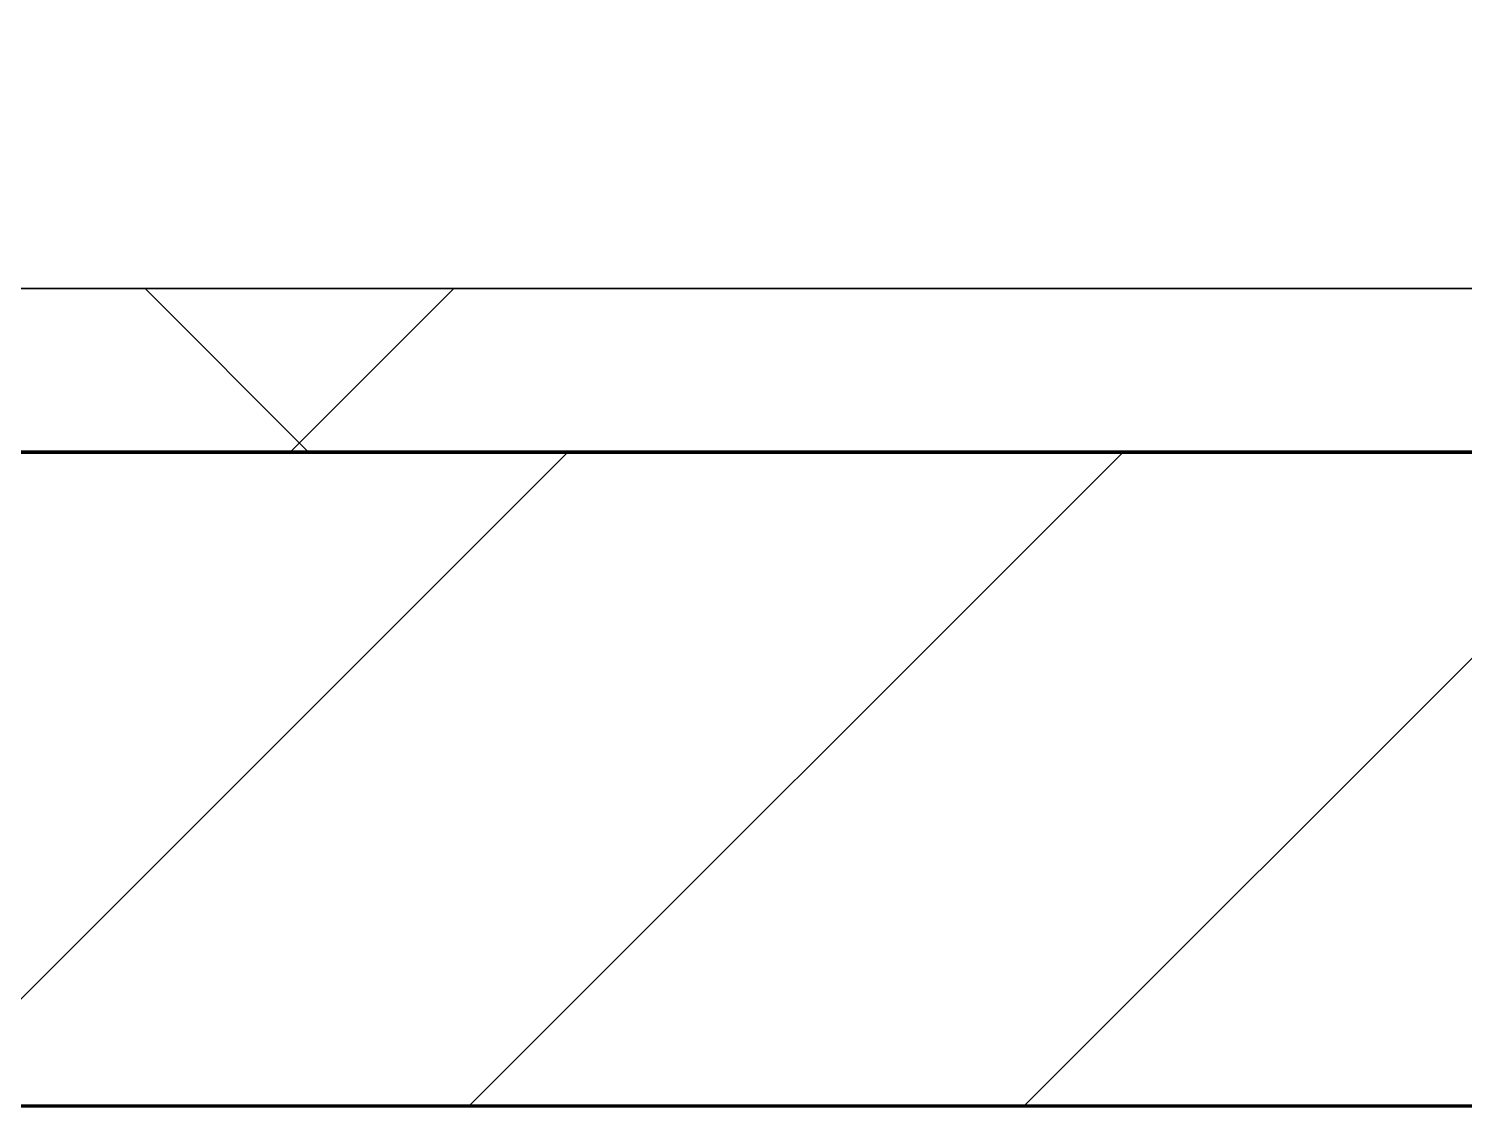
# Model space of a CAD drawing. Header units: millimetres. Extents: x -794334 to -714814, y -17806 to 22403.
# Drawn here: x -730665.3 to -730226.5, y -4021 to -3691.6 of the extents above; entities that cross this region are included whole.
import ezdxf
from ezdxf.xclip import XClip

# ---------------------------------------------------------------- set-up
doc = ezdxf.new("R2010")
doc.units = ezdxf.units.MM
doc.header["$XCLIPFRAME"] = 0
for name, color, linetype, lineweight in [('A-GLAZ-CURT', 2, 'Continuous', 9), ('A-WALL', 5, 'Continuous', 35), ('A-WALL-FNSH', 2, 'Continuous', 35), ('A-WALL-PATT', 1, 'Continuous', 35), ('WALL-E', 2, 'Continuous', 35)]:
    doc.layers.add(name, color=color, linetype=linetype, lineweight=lineweight)
doc.layers.add('A11_ALU.SOLID SHEET', color=2, linetype='Continuous')

# ---------------------------------------------------------------- blocks, each defined once
blk = doc.blocks.new('PPLS-PP19_Custom Tile Pattern - Custom Tile Pattern-V197-4252-01 ENLARGED CONCOURSE LEVEL - REFLECTED CEILING PLAN - SHEET 3')
at = {"layer": 'A-GLAZ-CURT'}
for p, q in [((-300, 0), (300, 0)), ((300, 0), (-300, 0)), ((230.06, 0), (300, 0)), ((-300, -50), (300, -50)), ((300, -50), (-300, -50))]:
    blk.add_line(p, q, dxfattribs=at)
for points, knots in [([(300, 0), (286.53, 0), (254.22, 0), (207.11, 0), (177.41, 0), (159.34, 0), (158.33, 0), (158.3, 0)], [-285.253232, -285.253232, -285.253232, -285.253232, -244.693688, -187.987675, -143.776725, -129.632772, -123.352749, -123.352749, -123.352749, -123.352749]), ([(159.07, 0), (159.13, 0), (160.84, 0), (165.21, 0), (174.15, 0), (185.98, 0), (208.82, 0), (219.42, 0), (230.06, 0)], [-115.643202, -115.643202, -115.643202, -115.643202, -114.681583, -87.660824, -65.295536, -41.623857, -24.459831, 0, 0, 0, 0]), ([(247.1, 0), (246.76, 0), (245.04, 0), (238.34, 0), (226.56, 0), (221.1, 0), (200.27, 0), (182.99, 0), (174.27, 0), (169.67, 0), (168.99, 0)], [-9649.085549, -9649.085549, -9649.085549, -9649.085549, -9581.591397, -9406.094246, -9221.510254, -9016.44624, -8717.832359, -8253.978395, -8152.463617, -8069.855175, -8069.855175, -8069.855175, -8069.855175]), ([(215.22, 0), (214.62, 0), (210.55, 0), (203.98, 0), (187.54, 0), (175.3, 0), (169.49, 0)], [-203.825446, -203.825446, -203.825446, -203.825446, -198.527383, -184.406837, -162.427601, -142.916156, -142.916156, -142.916156, -142.916156]), ([(171.51, 0), (176.48, 0), (193.23, 0), (201.73, 0), (208.81, 0), (213.9, 0), (241.96, 0), (266.73, 0), (281.71, 0), (291.71, 0), (296.52, 0), (297.86, 0), (298.09, 0)], [-7971.819559, -7971.819559, -7971.819559, -7971.819559, -7784.112253, -7606.717214, -7289.299508, -7042.621073, -6582.165592, -6068.460911, -5766.029927, -5566.724884, -5280.360606, -5199.253518, -5199.253518, -5199.253518, -5199.253518]), ([(172.07, 0), (177.66, 0), (187.87, 0), (201.08, 0), (207.47, 0), (213.96, 0), (215.11, 0)], [-255.364076, -255.364076, -255.364076, -255.364076, -237.955587, -223.92608, -215.862851, -208.75215, -208.75215, -208.75215, -208.75215]), ([(262.84, 0), (249.22, 0), (230.16, 0), (219.94, 0), (219.02, 0)], [-11878.587253, -11878.587253, -11878.587253, -11878.587253, -11162.864862, -10856.732305, -10856.732305, -10856.732305, -10856.732305]), ([(219.9, 0), (220.86, 0), (227.84, 0), (242.06, 0), (246.54, 0), (246.96, 0)], [-10670.940496, -10670.940496, -10670.940496, -10670.940496, -10511.382485, -9925.173265, -9834.877357, -9834.877357, -9834.877357, -9834.877357]), ([(300, 0), (288.22, 0), (275.86, 0), (263.59, 0), (263.2, 0)], [-12528.858583, -12528.858583, -12528.858583, -12528.858583, -11905.454923, -11884.829474, -11884.829474, -11884.829474, -11884.829474]), ([(284.76, 0), (284.76, 0), (285.09, 0), (287.47, 0), (293.59, 0), (297.76, 0), (300, 0)], [-4110.630118, -4110.630118, -4110.630118, -4110.630118, -4053.389046, -3959.664717, -3862.421465, -3746.95702, -3746.95702, -3746.95702, -3746.95702]), ([(297.38, 0), (295.84, 0), (291.62, 0), (285.38, 0), (284.87, 0)], [-4803.172655, -4803.172655, -4803.172655, -4803.172655, -4358.271401, -4143.037883, -4143.037883, -4143.037883, -4143.037883])]:
    blk.add_open_spline(points, degree=3, knots=knots, dxfattribs=at)
blk = doc.blocks.new('PPLS-PP19_Custom Tile Pattern - Custom Tile Pattern-V198-4252-01 ENLARGED CONCOURSE LEVEL - REFLECTED CEILING PLAN - SHEET 3')
at = {"layer": 'A-GLAZ-CURT'}
for p, q in [((-300, 0), (300, 0)), ((300, 0), (-300, 0)), ((-293.07, 0), (-275.75, 0)), ((-275.75, 0), (-293.07, 0)), ((-222.32, 0), (-205, 0)), ((-205, 0), (-222.32, 0)), ((-132.81, 0), (-126.08, 0)), ((-300, -50), (300, -50)), ((300, -50), (-300, -50))]:
    blk.add_line(p, q, dxfattribs=at)
at = {"layer": 'A-GLAZ-CURT', "flags": 128}
for points in [[(-300, 0), (-291.56, 0), (-283.3, 0), (-275.2, 0), (-267.26, 0), (-259.45, 0), (-251.77, 0), (-244.2, 0), (-236.74, 0), (-229.36, 0), (-222.06, 0), (-214.83, 0), (-207.71, 0), (-201.04, 0)], [(-134.16, 0), (-140.03, 0), (-145.5, 0), (-150.63, 0), (-155.53, 0), (-160.27, 0), (-164.95, 0), (-169.65, 0), (-174.47, 0), (-179.49, 0), (-184.81, 0), (-190.44, 0), (-196.37, 0), (-202.58, 0), (-209.04, 0), (-215.73, 0), (-222.63, 0), (-229.72, 0), (-236.97, 0), (-244.39, 0), (-251.96, 0), (-259.67, 0), (-267.51, 0), (-275.48, 0), (-283.55, 0), (-291.73, 0), (-300, 0)], [(-200.76, 0), (-194.02, 0), (-187.54, 0), (-181.38, 0), (-175.58, 0), (-170.25, 0), (-165.64, 0), (-162.01, 0), (-159.53, 0), (-157.46, 0), (-154.52, 0), (-149.42, 0), (-141.84, 0), (-133.13, 0)], [(-125.17, 0), (-128.55, 0), (-133.13, 0)]]:
    blk.add_lwpolyline(points, dxfattribs=at)
at = {"layer": 'A-GLAZ-CURT'}
for points, knots in [([(-300, 0), (-284.65, 0), (-248.05, 0), (-217.53, 0), (-201.12, 0)], [-5323.127839, -5323.127839, -5323.127839, -5323.127839, -4502.809032, -3326.954899, -3326.954899, -3326.954899, -3326.954899]), ([(-133.16, 0), (-133.72, 0), (-157.14, 0), (-202.69, 0), (-262.56, 0), (-294.48, 0), (-300, 0)], [-17185.42805, -17185.42805, -17185.42805, -17185.42805, -17136.203329, -15131.813646, -13729.592194, -13439.944408, -13439.944408, -13439.944408, -13439.944408]), ([(-201.97, 0), (-203.17, 0), (-215.17, 0), (-232.01, 0), (-255.22, 0), (-262.59, 0), (-264.9, 0), (-265.4, 0)], [-1461.041718, -1461.041718, -1461.041718, -1461.041718, -1400.429864, -858.079193, -543.655514, -208.940337, 0, 0, 0, 0]), ([(-258.6, 0), (-257.91, 0), (-254.26, 0), (-241.25, 0), (-225.99, 0), (-213.1, 0), (-205.94, 0), (-202.5, 0), (-202.15, 0)], [-5722.54675, -5722.54675, -5722.54675, -5722.54675, -5657.471696, -5413.335975, -5017.494783, -4832.723979, -4666.091899, -4647.168838, -4647.168838, -4647.168838, -4647.168838]), ([(-201.05, 0), (-208.23, 0), (-217.9, 0), (-231.26, 0), (-233.46, 0), (-234, 0)], [-1359.069062, -1359.069062, -1359.069062, -1359.069062, -978.033455, -846.069444, -682.911962, -682.911962, -682.911962, -682.911962]), ([(-233.49, 0), (-233.44, 0), (-232.38, 0), (-230.74, 0), (-225.3, 0), (-223.63, 0)], [-455.274641, -455.274641, -455.274641, -455.274641, -440.605512, -119.536984, 0, 0, 0, 0]), ([(-223.63, 0), (-219.39, 0), (-206.17, 0), (-188.58, 0), (-169.02, 0), (-152.12, 0), (-136.84, 0), (-127.33, 0), (-124.19, 0), (-123.43, 0), (-123.28, 0)], [-5463.295695, -5463.295695, -5463.295695, -5463.295695, -5161.076232, -4739.070012, -4465.409639, -4149.119819, -3839.893365, -3647.167523, -3488.92562, -3439.852845, -3439.852845, -3439.852845, -3439.852845]), ([(-201.04, 0), (-192.34, 0), (-161.6, 0), (-129.95, 0), (-110.8, 0), (-99.5, 0), (-91.46, 0)], [-3325.088196, -3325.088196, -3325.088196, -3325.088196, -2700.551212, -1002.059161, -460.363443, 0, 0, 0, 0]), ([(-137.88, 0), (-140.56, 0), (-147.66, 0), (-147.69, 0), (-158.72, 0), (-174.02, 0), (-184.54, 0), (-195.49, 0), (-201.04, 0)], [-3187.727384, -3187.727384, -3187.727384, -3187.727384, -2919.378265, -2477.344047, -2237.412286, -2029.680487, -1755.085331, -1476.621004, -1476.621004, -1476.621004, -1476.621004]), ([(-133.82, 0), (-135.51, 0), (-137.8, 0), (-149.31, 0), (-162.01, 0), (-177.91, 0), (-192.1, 0), (-199.59, 0), (-200.66, 0)], [-2731.647847, -2731.647847, -2731.647847, -2731.647847, -2418.507304, -2308.929706, -2113.765672, -1763.376603, -1422.553702, -1365.823924, -1365.823924, -1365.823924, -1365.823924]), ([(-200.04, 0), (-195.33, 0), (-184.82, 0), (-171.77, 0), (-158.7, 0), (-157.22, 0)], [-4608.762483, -4608.762483, -4608.762483, -4608.762483, -4349.945572, -4000.813434, -3840.635403, -3840.635403, -3840.635403, -3840.635403]), ([(-152.35, 0), (-151.03, 0), (-147.71, 0), (-143.57, 0), (-138.62, 0)], [-3494.978217, -3494.978217, -3494.978217, -3494.978217, -3371.022232, -3227.460399, -3227.460399, -3227.460399, -3227.460399]), ([(-133.86, 0), (-134.87, 0), (-139.72, 0), (-147.46, 0), (-150.03, 0), (-150.57, 0)], [-5567.319408, -5567.319408, -5567.319408, -5567.319408, -5508.838257, -5298.784692, -5196.16478, -5196.16478, -5196.16478, -5196.16478]), ([(-150.34, 0), (-150.07, 0), (-147.75, 0), (-142.6, 0), (-127.26, 0), (-107.3, 0), (-90.42, 0), (-75.26, 0), (-68.41, 0), (-65.12, 0), (-63.63, 0)], [-4948.728362, -4948.728362, -4948.728362, -4948.728362, -4883.323924, -4440.880425, -4054.690705, -3793.097032, -3402.597032, -3144.956779, -3050.982048, -2969.237017, -2969.237017, -2969.237017, -2969.237017]), ([(-65.85, 0), (-70.46, 0), (-83.95, 0), (-110.94, 0), (-130.52, 0), (-147.74, 0), (-149.07, 0)], [-7788.403577, -7788.403577, -7788.403577, -7788.403577, -7508.296369, -7004.680444, -6449.282163, -6277.220794, -6277.220794, -6277.220794, -6277.220794]), ([(-148.23, 0), (-146.94, 0), (-140.15, 0), (-137.28, 0), (-133.93, 0), (-128.78, 0), (-126.5, 0)], [-6162.058746, -6162.058746, -6162.058746, -6162.058746, -6017.569127, -5560.701257, -5364.112219, -5231.017328, -5231.017328, -5231.017328, -5231.017328]), ([(-133.18, 0), (-134.78, 0), (-140.83, 0), (-146.11, 0), (-146.95, 0)], [-829.951341, -829.951341, -829.951341, -829.951341, -741.901385, -489.130243, -489.130243, -489.130243, -489.130243]), ([(-146.69, 0), (-146.59, 0), (-145.49, 0), (-135.69, 0), (-128.29, 0), (-125.15, 0)], [-420.34245, -420.34245, -420.34245, -420.34245, -406.956646, -290.263673, 0, 0, 0, 0]), ([(-118.78, 0), (-121.86, 0), (-125.53, 0), (-131.1, 0), (-133.11, 0)], [-5938.474035, -5938.474035, -5938.474035, -5938.474035, -5700.061948, -5581.82423, -5581.82423, -5581.82423, -5581.82423]), ([(-120.13, 0), (-120.14, 0), (-120.24, 0), (-121.27, 0), (-128.75, 0), (-133.06, 0)], [-2933.992132, -2933.992132, -2933.992132, -2933.992132, -2920.575025, -2840.280255, -2737.665262, -2737.665262, -2737.665262, -2737.665262]), ([(-132.86, 0), (-132.09, 0), (-128.96, 0), (-117.33, 0), (-92.04, 0), (-76.26, 0), (-67.89, 0), (-65.21, 0)], [-7510.181119, -7510.181119, -7510.181119, -7510.181119, -7293.749979, -6839.55839, -6236.997189, -5713.340575, -5351.371316, -5351.371316, -5351.371316, -5351.371316]), ([(-86.16, 0), (-91.37, 0), (-104.13, 0), (-120.7, 0), (-130.68, 0), (-132.59, 0)], [-1681.3698, -1681.3698, -1681.3698, -1681.3698, -1374.161226, -945.742622, -840.6849, -840.6849, -840.6849, -840.6849]), ([(-72.93, 0), (-75.51, 0), (-90.89, 0), (-112.66, 0), (-132.08, 0)], [-19442.345229, -19442.345229, -19442.345229, -19442.345229, -18935.241197, -17217.297136, -17217.297136, -17217.297136, -17217.297136]), ([(-113.43, 0), (-113.44, 0), (-113.96, 0), (-119.73, 0), (-125.43, 0), (-127.03, 0), (-127.41, 0)], [-328.499627, -328.499627, -328.499627, -328.499627, -282.672656, -98.539552, -24.539552, 0, 0, 0, 0]), ([(-126.5, 0), (-122.44, 0), (-108.71, 0), (-86.68, 0), (-63.44, 0), (-54.4, 0), (-48.53, 0), (-30.79, 0), (-18.03, 0), (8.61, 0), (15.02, 0), (22.91, 0), (31, 0), (39.04, 0), (51.19, 0), (58.74, 0), (61.34, 0), (61.45, 0)], [-5231.017328, -5231.017328, -5231.017328, -5231.017328, -4994.692869, -4542.524482, -4008.285538, -3689.699207, -3546.54457, -3315.260113, -2864.387349, -2439.246196, -2084.094819, -1956.422387, -1818.904206, -1645.594513, -1443.202566, -1228.752106, -1120.932285, -1120.932285, -1120.932285, -1120.932285]), ([(-125.15, 0), (-124.93, 0), (-121.96, 0), (-113.01, 0), (-98.9, 0), (-85.29, 0), (-71.78, 0), (-66.1, 0), (-65.25, 0)], [-3362.7396, -3362.7396, -3362.7396, -3362.7396, -3342.215224, -3074.362186, -2902.289527, -2605.247022, -2322.099534, -2247.045271, -2247.045271, -2247.045271, -2247.045271]), ([(-122.08, 0), (-122.01, 0), (-121.69, 0), (-121.2, 0), (-120.88, 0)], [-3136.336417, -3136.336417, -3136.336417, -3136.336417, -3110.304437, -3035.164275, -3035.164275, -3035.164275, -3035.164275]), ([(-65.29, 0), (-69.41, 0), (-82.74, 0), (-99.51, 0), (-114.02, 0), (-117.28, 0), (-118.78, 0)], [-981.881833, -981.881833, -981.881833, -981.881833, -740.068933, -229.489605, -116.330425, 0, 0, 0, 0]), ([(-117.74, 0), (-117.19, 0), (-114.78, 0), (-113.43, 0), (-113.43, 0)], [-821.249067, -821.249067, -821.249067, -821.249067, -394.672656, -330.879064, -330.879064, -330.879064, -330.879064]), ([(-36.62, 0), (-36.62, 0), (-40.35, 0), (-44.32, 0), (-58.97, 0), (-85.2, 0), (-107.61, 0), (-116.56, 0), (-117.56, 0)], [-4069.478503, -4069.478503, -4069.478503, -4069.478503, -3858.647035, -3538.256648, -2842.901703, -2193.204658, -1433.981041, -985.49888, -985.49888, -985.49888, -985.49888]), ([(-115.82, 0), (-114.96, 0), (-110.41, 0), (-96.78, 0), (-71.33, 0), (-42.53, 0), (-12.78, 0), (4.23, 0), (9.64, 0), (10.14, 0), (10.18, 0)], [-5724.064692, -5724.064692, -5724.064692, -5724.064692, -5430.283136, -5103.229623, -4799.173296, -4065.652676, -3589.737505, -3285.047089, -3066.359526, -3044.715262, -3044.715262, -3044.715262, -3044.715262]), ([(-65.29, 0), (-67.67, 0), (-78.14, 0), (-94, 0), (-112.01, 0), (-114.94, 0), (-115.63, 0)], [-1333.198735, -1333.198735, -1333.198735, -1333.198735, -1208.454564, -789.402658, -501.969187, -243.577221, -243.577221, -243.577221, -243.577221]), ([(-91.46, 0), (-90.09, 0), (-84.7, 0), (-77.43, 0), (-72.73, 0), (-72.64, 0), (-72.64, 0)], [-19832.387487, -19832.387487, -19832.387487, -19832.387487, -19753.885894, -19541.04734, -19478.625389, -19471.062469, -19471.062469, -19471.062469, -19471.062469]), ([(-65.4, 0), (-66.52, 0), (-73.66, 0), (-80.63, 0), (-86.16, 0)], [-2101.71225, -2101.71225, -2101.71225, -2101.71225, -2007.031671, -1681.3698, -1681.3698, -1681.3698, -1681.3698]), ([(-65.46, 0), (-66.01, 0), (-72.7, 0), (-77.83, 0), (-82.66, 0), (-83.28, 0), (-83.28, 0)], [-2037.343317, -2037.343317, -2037.343317, -2037.343317, -2006.592567, -1646.621388, -1424.436217, -1393.971743, -1393.971743, -1393.971743, -1393.971743]), ([(-83.28, 0), (-83.28, 0), (-82.91, 0), (-76.14, 0), (-62.97, 0), (-48.14, 0), (-36.49, 0), (-33.57, 0), (-29.94, 0), (-28.57, 0)], [-1393.4169, -1393.4169, -1393.4169, -1393.4169, -1353.722004, -1274.333717, -1073.56893, -651.549973, -296.515819, -83.513472, 0, 0, 0, 0]), ([(-29.03, 0), (-33.97, 0), (-43.74, 0), (-55.74, 0), (-63.15, 0), (-65.3, 0)], [-2680.714891, -2680.714891, -2680.714891, -2680.714891, -2413.671296, -2161.752162, -2040.303567, -2040.303567, -2040.303567, -2040.303567]), ([(-26.75, 0), (-27.82, 0), (-36.18, 0), (-49.36, 0), (-60.81, 0), (-65.28, 0)], [-8718.362214, -8718.362214, -8718.362214, -8718.362214, -8532.293389, -8073.216054, -7799.920945, -7799.920945, -7799.920945, -7799.920945]), ([(-65.06, 0), (-64.99, 0), (-62.57, 0), (-53.63, 0), (-34.42, 0), (-29.82, 0), (-29.19, 0)], [-2331.675955, -2331.675955, -2331.675955, -2331.675955, -2315.303971, -1809.437387, -963.711516, -666.19313, -666.19313, -666.19313, -666.19313]), ([(9.32, 0), (9.08, 0), (7.65, 0), (2.57, 0), (-12.23, 0), (-25.64, 0), (-40, 0), (-53.92, 0), (-62.49, 0), (-64.92, 0)], [-2922.926651, -2922.926651, -2922.926651, -2922.926651, -2882.788014, -2720.818881, -2518.50168, -2125.455881, -1792.521578, -1466.981642, -1339.674715, -1339.674715, -1339.674715, -1339.674715]), ([(-36.33, 0), (-36.43, 0), (-37.27, 0), (-45.02, 0), (-46.13, 0), (-56.72, 0), (-63.69, 0), (-64.88, 0)], [-1855.773136, -1855.773136, -1855.773136, -1855.773136, -1810.870157, -1672.078046, -1405.135169, -1060.00838, -989.745672, -989.745672, -989.745672, -989.745672]), ([(2.58, 0), (-2.05, 0), (-21.13, 0), (-45.2, 0), (-61.48, 0), (-64.15, 0)], [-3990.353111, -3990.353111, -3990.353111, -3990.353111, -3745.412743, -2981.410125, -2664.77252, -2664.77252, -2664.77252, -2664.77252]), ([(-64.15, 0), (-63.05, 0), (-61.35, 0), (-60.36, 0), (-59.97, 0)], [-5301.30432, -5301.30432, -5301.30432, -5301.30432, -5140.470607, -5006.787413, -5006.787413, -5006.787413, -5006.787413]), ([(-63.63, 0), (-61.49, 0), (-57.39, 0), (-54.49, 0), (-45.2, 0), (-40.79, 0), (-40.46, 0), (-40.44, 0)], [-2969.237017, -2969.237017, -2969.237017, -2969.237017, -2851.217951, -2734.127174, -2474.780881, -2410.990208, -2350.645972, -2350.645972, -2350.645972, -2350.645972]), ([(-58.83, 0), (-58.37, 0), (-57.29, 0), (-54.23, 0), (-46.33, 0), (-42.62, 0), (-41.76, 0)], [-4859.52896, -4859.52896, -4859.52896, -4859.52896, -4680.891996, -4469.85053, -4321.566175, -4270.495146, -4270.495146, -4270.495146, -4270.495146]), ([(-51.83, 0), (-51.83, 0), (-51.78, 0), (-47.4, 0), (-46.01, 0), (-40.22, 0), (-36.78, 0)], [-632.814994, -632.814994, -632.814994, -632.814994, -627.965721, -508.377888, -260.442412, 0, 0, 0, 0]), ([(70.48, 0), (70.38, 0), (65.14, 0), (53.52, 0), (37, 0), (24.07, 0), (12.82, 0), (-2.9, 0), (-20.62, 0), (-32.81, 0), (-44.85, 0), (-51.43, 0), (-51.79, 0)], [-2956.590652, -2956.590652, -2956.590652, -2956.590652, -2950.589685, -2634.532728, -2313.748533, -2106.613311, -1925.670641, -1617.263037, -1290.787923, -1039.307308, -819.71621, -644.910881, -644.910881, -644.910881, -644.910881]), ([(-41.76, 0), (-39.9, 0), (-37.72, 0), (-36.92, 0), (-36.77, 0)], [-4270.495146, -4270.495146, -4270.495146, -4270.495146, -4161.040818, -4106.245333, -4106.245333, -4106.245333, -4106.245333]), ([(-36.78, 0), (-32.43, 0), (-19.22, 0), (8.83, 0), (43.36, 0), (70.92, 0), (82.12, 0), (83.66, 0)], [-6191.144455, -6191.144455, -6191.144455, -6191.144455, -5862.463379, -5340.621928, -4573.028122, -4094.177415, -3869.465285, -3869.465285, -3869.465285, -3869.465285]), ([(-36.29, 0), (-36.29, 0), (-34.66, 0), (-28.88, 0), (-26.95, 0), (-26.54, 0)], [-9150.272121, -9150.272121, -9150.272121, -9150.272121, -9057.163041, -8919.836787, -8834.607043, -8834.607043, -8834.607043, -8834.607043]), ([(2.59, 0), (-4.89, 0), (-16.78, 0), (-34.76, 0), (-36.04, 0)], [-9876.392195, -9876.392195, -9876.392195, -9876.392195, -9424.652049, -9182.880979, -9182.880979, -9182.880979, -9182.880979]), ([(-33.34, 0), (-33.34, 0), (-32.93, 0), (-31.16, 0), (-30.52, 0)], [-2415.024266, -2415.024266, -2415.024266, -2415.024266, -2357.633367, -2323.618664, -2323.618664, -2323.618664, -2323.618664]), ([(70.47, 0), (66.03, 0), (55.74, 0), (39.61, 0), (24.74, 0), (2.64, 0), (-17.84, 0), (-30.57, 0), (-31.82, 0), (-32, 0)], [-4643.979659, -4643.979659, -4643.979659, -4643.979659, -4326.416877, -4098.545751, -3766.694881, -3333.063701, -2994.501669, -2698.150104, -2614.070998, -2614.070998, -2614.070998, -2614.070998]), ([(-30.76, 0), (-30.73, 0), (-29.99, 0), (-23.47, 0), (-15.75, 0), (-15.19, 0)], [-54176.191683, -54176.191683, -54176.191683, -54176.191683, -54157.274271, -53749.15266, -53717.791567, -53717.791567, -53717.791567, -53717.791567]), ([(-30.52, 0), (-27.11, 0), (-18.23, 0), (-6, 0), (1.54, 0)], [-2323.618664, -2323.618664, -2323.618664, -2323.618664, -2142.497158, -1742.713998, -1742.713998, -1742.713998, -1742.713998]), ([(-13, 0), (-14.35, 0), (-17.68, 0), (-25.97, 0), (-29.52, 0), (-30.21, 0)], [-55207.591944, -55207.591944, -55207.591944, -55207.591944, -54789.006179, -54461.685999, -54290.791712, -54290.791712, -54290.791712, -54290.791712]), ([(8.33, 0), (8.19, 0), (7.18, 0), (0.32, 0), (-13.89, 0), (-24.92, 0), (-29.03, 0)], [-3574.286521, -3574.286521, -3574.286521, -3574.286521, -3526.962355, -3285.499107, -2903.012179, -2680.714891, -2680.714891, -2680.714891, -2680.714891]), ([(-28.98, 0), (-28.66, 0), (-27.39, 0), (-24.45, 0), (-22.56, 0)], [-166.548282, -166.548282, -166.548282, -166.548282, -102.06493, 0, 0, 0, 0]), ([(-28.57, 0), (-26.93, 0), (-20.29, 0), (-11.45, 0), (2.08, 0), (13.15, 0), (21.24, 0), (24.62, 0), (24.72, 0), (24.72, 0)], [-5361.429781, -5361.429781, -5361.429781, -5361.429781, -5261.36855, -5050.479954, -4785.90057, -4596.498881, -4445.288762, -4384.376941, -4376.041937, -4376.041937, -4376.041937, -4376.041937]), ([(-22.56, 0), (-20.27, 0), (-17.03, 0), (-11.36, 0), (-7.66, 0), (-6.6, 0), (-6.44, 0)], [-56468.192263, -56468.192263, -56468.192263, -56468.192263, -56344.022017, -56303.229861, -56166.290093, -56124.392176, -56124.392176, -56124.392176, -56124.392176]), ([(-6.54, 0), (-6.73, 0), (-7.2, 0), (-7.6, 0), (-7.79, 0)], [-56009.792147, -56009.792147, -56009.792147, -56009.792147, -55949.290093, -55895.192118, -55895.192118, -55895.192118, -55895.192118]), ([(-2.63, 0), (-2.47, 0), (-1.61, 0), (0.75, 0), (2.39, 0)], [-226.825321, -226.825321, -226.825321, -226.825321, -220.269177, -212.71523, -212.71523, -212.71523, -212.71523]), ([(1.8, 0), (1.37, 0), (-0.22, 0), (-1.67, 0), (-2.25, 0)], [-250.29001, -250.29001, -250.29001, -250.29001, -246.234814, -234.646884, -234.646884, -234.646884, -234.646884]), ([(103.09, 0), (101.08, 0), (86.31, 0), (63.34, 0), (35.84, 0), (13.81, 0), (6.17, 0), (2.55, 0)], [-375.435014, -375.435014, -375.435014, -375.435014, -369.147452, -330.153101, -307.516438, -285.83788, -252.618324, -252.618324, -252.618324, -252.618324]), ([(2.61, 0), (2.75, 0), (12.38, 0), (22.06, 0), (37.44, 0), (45.92, 0), (57.76, 0), (64.47, 0), (72.74, 0), (75.22, 0), (76.03, 0), (76.21, 0)], [-1723.788009, -1723.788009, -1723.788009, -1723.788009, -1716.209403, -1206.526904, -1089.329421, -901.315459, -753.071572, -495.328968, -421.953223, -334.951786, -290.452333, -290.452333, -290.452333, -290.452333]), ([(2.7, 0), (3.62, 0), (16.23, 0), (38.1, 0), (60.36, 0), (69.75, 0)], [-432.714428, -432.714428, -432.714428, -432.714428, -429.606584, -390.253598, -361.643964, -361.643964, -361.643964, -361.643964]), ([(30.82, 0), (29.27, 0), (20.14, 0), (10.84, 0), (2.86, 0), (2.81, 0)], [-10462.034656, -10462.034656, -10462.034656, -10462.034656, -10363.088938, -9884.23066, -9880.810509, -9880.810509, -9880.810509, -9880.810509]), ([(31.18, 0), (25.97, 0), (16.68, 0), (7.22, 0), (2.97, 0)], [-4496.803627, -4496.803627, -4496.803627, -4496.803627, -4222.080604, -3997.158779, -3997.158779, -3997.158779, -3997.158779]), ([(3.43, 0), (4.55, 0), (8, 0), (15.97, 0), (22.54, 0), (24.49, 0)], [-211.182196, -211.182196, -211.182196, -211.182196, -206.416616, -198.214427, -187.717507, -187.717507, -187.717507, -187.717507]), ([(24.69, 0), (24.54, 0), (20.99, 0), (15.48, 0), (10.8, 0), (9.63, 0)], [-4368.572414, -4368.572414, -4368.572414, -4368.572414, -4306.476363, -4080.000647, -3772.857994, -3772.857994, -3772.857994, -3772.857994]), ([(18.16, 0), (19.15, 0), (24.25, 0), (25.66, 0), (26.12, 0)], [-5700.113719, -5700.113719, -5700.113719, -5700.113719, -5554.232259, -5302.431367, -5302.431367, -5302.431367, -5302.431367]), ([(69.84, 0), (67.49, 0), (61.19, 0), (51.85, 0), (43.81, 0), (29.53, 0), (20.67, 0), (18.85, 0), (18.16, 0)], [-6861.970004, -6861.970004, -6861.970004, -6861.970004, -6738.82075, -6548.303034, -6314.283804, -6135.05769, -5972.647715, -5832.674503, -5832.674503, -5832.674503, -5832.674503]), ([(27.44, 0), (27.9, 0), (29.54, 0), (38.07, 0), (53.39, 0), (71.67, 0), (84.83, 0), (86.01, 0), (92.51, 0), (94.33, 0)], [-5037.309798, -5037.309798, -5037.309798, -5037.309798, -4887.603822, -4705.298446, -4353.683244, -3960.84581, -3759.045785, -3336.541051, -2783.776468, -2783.776468, -2783.776468, -2783.776468]), ([(27.89, 0), (29.09, 0), (33.4, 0), (48.37, 0), (61.43, 0), (69.15, 0), (69.85, 0)], [-147.777612, -147.777612, -147.777612, -147.777612, -135.792042, -118.513713, -97.899267, -95.855748, -95.855748, -95.855748, -95.855748]), ([(53.18, 0), (53.06, 0), (52.22, 0), (44.99, 0), (36.46, 0), (30.82, 0)], [-622.740158, -622.740158, -622.740158, -622.740158, -566.066452, -360.610861, 0, 0, 0, 0]), ([(136.44, 0), (121.66, 0), (86.93, 0), (51.16, 0), (31.18, 0)], [-106.750556, -106.750556, -106.750556, -106.750556, -59.610984, 0, 0, 0, 0]), ([(70.09, 0), (69.74, 0), (64.8, 0), (57.82, 0), (46.51, 0), (41.18, 0), (36.02, 0), (35.54, 0), (35.54, 0)], [-358.877847, -358.877847, -358.877847, -358.877847, -357.622665, -341.267687, -334.000314, -326.15566, -319.318397, -317.489778, -317.489778, -317.489778, -317.489778]), ([(36.29, 0), (37.77, 0), (48.82, 0), (64.79, 0), (95.91, 0), (124.45, 0), (132.42, 0), (134.6, 0)], [-314.598523, -314.598523, -314.598523, -314.598523, -305.899624, -287.17622, -249.500363, -194.761443, -152.241002, -152.241002, -152.241002, -152.241002])]:
    blk.add_open_spline(points, degree=3, knots=knots, dxfattribs=at)
for points in [[(-127.41, 0), (-129.67, 0), (-131.13, 0), (-132.14, 0)], [(-63.96, 0), (-64.02, 0), (-64.5, 0), (-65.22, 0)], [(-39.84, 0), (-39.08, 0), (-38.11, 0), (-37.36, 0)], [(-15.19, 0), (-13.28, 0), (-5.73, 0), (2.58, 0)], [(24.49, 0), (25.23, 0), (25.72, 0), (26.04, 0)]]:
    blk.add_open_spline(points, degree=3, dxfattribs=at)
blk = doc.blocks.new('*U1029')
at = {"layer": 'A-GLAZ-CURT'}
for name, p in [('PPLS-PP19_Custom Tile Pattern - Custom Tile Pattern-V197-4252-01 ENLARGED CONCOURSE LEVEL - REFLECTED CEILING PLAN - SHEET 3', (48002.37, -7350)), ('PPLS-PP19_Custom Tile Pattern - Custom Tile Pattern-V198-4252-01 ENLARGED CONCOURSE LEVEL - REFLECTED CEILING PLAN - SHEET 3', (48602.37, -7350))]:
    blk.add_blockref(name, p, dxfattribs=at)
blk = doc.blocks.new('*U1630')
blk.add_lwpolyline([(22690, -750), (19166.45, -750), (19116.45, -700), (18966.44, -550), (-101025.39, -550), (-101025.39, -6704.96), (-96300, -6704.96), (-96300, -7350), (-94497.63, -7350), (17250, -7350), (17250, -6849.96), (18300, -6849.96), (22690, -6849.96)], close=True)

msp = doc.modelspace()

# ---------------------------------------------------------------- block references
at = {"layer": 'A11_ALU.SOLID SHEET'}
ref = msp.add_blockref('*U1630', (-744681.24, 3579.02), dxfattribs=at)
XClip(ref).set_block_clipping_path([(-45802.4668593339, -9620.0029952967), (23702.8690583039, 10334.9999958097)])

# ---------------------------------------------------------------- next in the draw order: hatches: boundary and pattern name
at = {"layer": 'A-WALL-PATT', "lineweight": 9}
h = msp.add_hatch(dxfattribs=at)
h.set_pattern_fill('FP_5', color=256, style=0, pattern_type=2)
h.set_pattern_definition([(45, (0, 0), (-212.13203, 212.13203), []), (135, (0, 0), (-212.13203, -212.13203), [])])
h.paths.add_polyline_path([(-727630.24, -3820.98), (-727382.37, -3820.98), (-727382.37, -3770.98), (-790483.7, -3770.98), (-790483.7, -3820.98), (-727766, -3820.98)])
h = msp.add_hatch(dxfattribs=at)
h.set_pattern_fill('FP_2', color=256, style=0, pattern_type=2)
h.set_pattern_definition([(45, (0, 0), (-84.852814, 84.852814), [])])
h.paths.add_polyline_path([(-727382.37, -4020.98), (-727382.37, -3820.98), (-790483.7, -3820.98), (-790483.7, -4020.98), (-727494.49, -4020.98)])

# ---------------------------------------------------------------- next in the draw order: linework, layer by layer
at = {"layer": 'A-WALL', "color": 7, "lineweight": 70}
for p, q in [((-731180, -3820.98), (-729980, -3820.98)), ((-729980, -3820.98), (-731180, -3820.98)), ((-729980, -4020.98), (-731180, -4020.98))]:
    msp.add_line(p, q, dxfattribs=at)
at = {"layer": 'A-WALL-FNSH', "color": 250}
msp.add_line((-731180, -3770.98), (-729980, -3770.98), dxfattribs=at)
at = {"layer": 'WALL-E'}
for p, q in [((-727382.37, -4020.98), (-790483.7, -4020.98)), ((-790483.7, -4020.98), (-727382.37, -4020.98))]:
    msp.add_line(p, q, dxfattribs=at)

# ---------------------------------------------------------------- next in the draw order: block references
msp.add_blockref('*U1029', (-778882.37, 3579.02))

doc.saveas('drawing.dxf')
